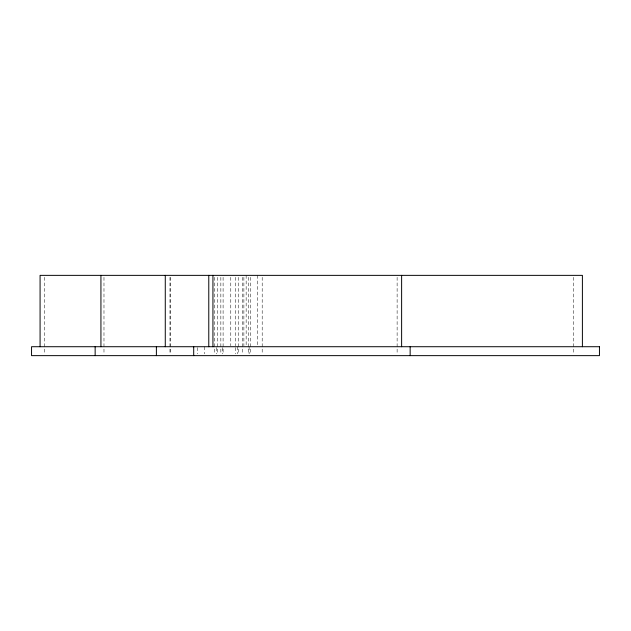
<?xml version="1.0" encoding="UTF-8"?>
<svg xmlns="http://www.w3.org/2000/svg" width="631" height="631" viewBox="0 0 631 631"><rect width="100%" height="100%" fill="white"/><g stroke="black" fill="none" stroke-linecap="round" stroke-linejoin="round"><path stroke-width="0.47" stroke-dasharray="3.15 2.37" d="M573.39 277.325L573.39 353.675M397.12 277.325L397.12 353.675M262.196 277.325L262.196 353.675M257.677 275.361L257.677 345.741M250.681 277.325L250.681 353.675M249.119 346.719L249.119 353.857M248.417 277.325L248.417 353.675M246.153 275.361L246.153 345.741M243.881 277.317L243.881 345.741M242.351 277.325L242.351 353.675M238.226 277.325L238.226 353.675M237.579 346.719L237.579 353.857M235.56 277.317L235.56 345.741M235.276 347.61L235.276 353.857M230.78 277.317L230.78 345.741M223.098 277.325L223.098 353.675M222.672 347.61L222.672 353.857M220.85 277.317L220.85 353.857M217.766 277.325L217.766 353.675M216.678 347.61L216.678 353.857M214.69 277.325L214.69 353.675M204.625 346.719L204.625 353.857M197.558 347.61L197.558 353.857M170.362 277.325L170.362 353.675M169.968 277.325L169.968 353.675M103.981 277.325L103.981 353.675M44.58 277.325L44.58 353.675"/><path stroke-width="0.95" d="M582.397 346.719L582.397 275.361L40.076 275.361L40.076 346.719M410.15 346.719L410.15 355.639M401.624 275.361L401.624 346.719M212.939 275.361L212.939 346.719M208.774 275.361L208.774 346.719M193.701 346.719L193.701 355.639M165.275 275.361L165.275 346.719M156.385 346.719L156.385 355.639M100.936 275.361L100.936 346.719M95.147 346.719L95.147 355.639M599.45 346.719L31.55 346.719L31.55 355.639L599.45 355.639L599.45 346.719"/></g></svg>
